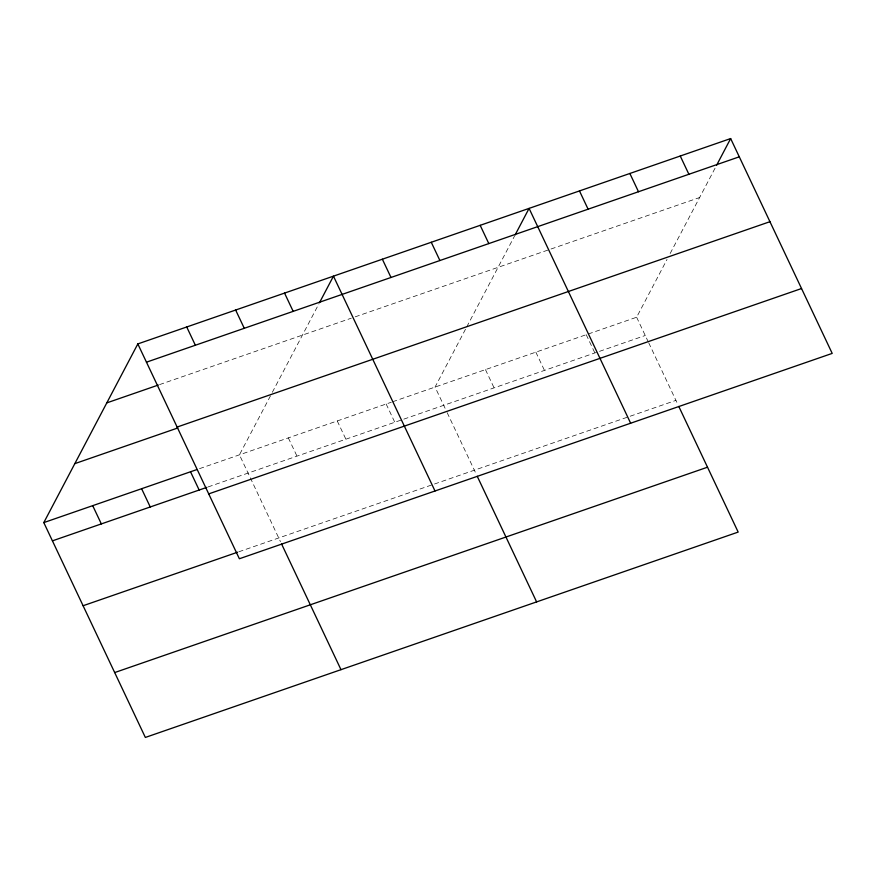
<?xml version="1.0" encoding="UTF-8"?>
<svg xmlns="http://www.w3.org/2000/svg" width="876" height="876" viewBox="0 0 876 876"><rect width="100%" height="100%" fill="white"/><g stroke="black" fill="none" stroke-linecap="round" stroke-linejoin="round"><path stroke-width="0.66" stroke-dasharray="4.38 3.29" d="M270.465 395.864L239.433 454.83L280.451 541.609M272.337 392.295L318.853 303.906M465.485 329.256L435.065 387.061L446.585 411.446M466.722 326.912L514.486 236.137M392.59 401.777L636.622 317.243L667.041 259.438M670.162 253.514L715.44 167.469M159.563 384.608L351.331 318.174M355.196 316.838L548.453 249.89M551.037 249.003L699.617 197.527M199.531 468.649L391.309 402.226M208.159 486.914L645.251 335.497M238.83 551.781L675.922 400.376M636.622 317.243L648.152 341.618M648.733 342.845L678.221 405.227M586.23 334.698L594.87 352.951M535.849 352.152L544.478 370.417M485.457 369.606L494.086 387.871M447.165 412.662L476.084 473.839M386.152 404.011L394.791 422.265M337.249 420.951L345.878 439.204M288.335 437.89L296.975 456.144"/><path stroke-width="1.31" d="M678.79 406.442L738.172 532.082L145.35 737.439L43.8 522.6L137.828 343.918L730.65 138.561L832.2 353.4L239.378 558.757L137.828 343.918M319.466 302.746L333.46 276.159L435.011 490.987M515.099 234.976L529.082 208.389L630.643 423.217M716.656 165.159L730.65 138.561M146.456 362.182L739.278 156.826M106.795 402.883L158.282 385.057M177.116 427.05L769.938 221.694M74.832 463.634L177.795 427.97M43.8 522.6L196.958 469.547M52.429 540.853L206.878 487.352M208.707 493.889L801.54 288.532M83.1 605.732L237.538 552.23M114.69 672.56L707.512 467.204M680.258 156.016L688.886 174.28M629.866 173.481L638.495 191.734M579.474 190.935L588.103 209.189M480.179 225.329L488.808 243.583M431.266 242.269L439.905 260.533M382.363 259.208L390.992 277.473M477.234 476.27L536.616 601.9M284.547 293.099L293.175 311.352M235.644 310.038L244.273 328.292M186.73 326.978L195.359 345.243M281.601 544.04L340.983 669.669M190.519 471.77L199.159 490.034M141.616 488.72L150.245 506.974M92.703 505.66L101.342 523.914"/></g></svg>
